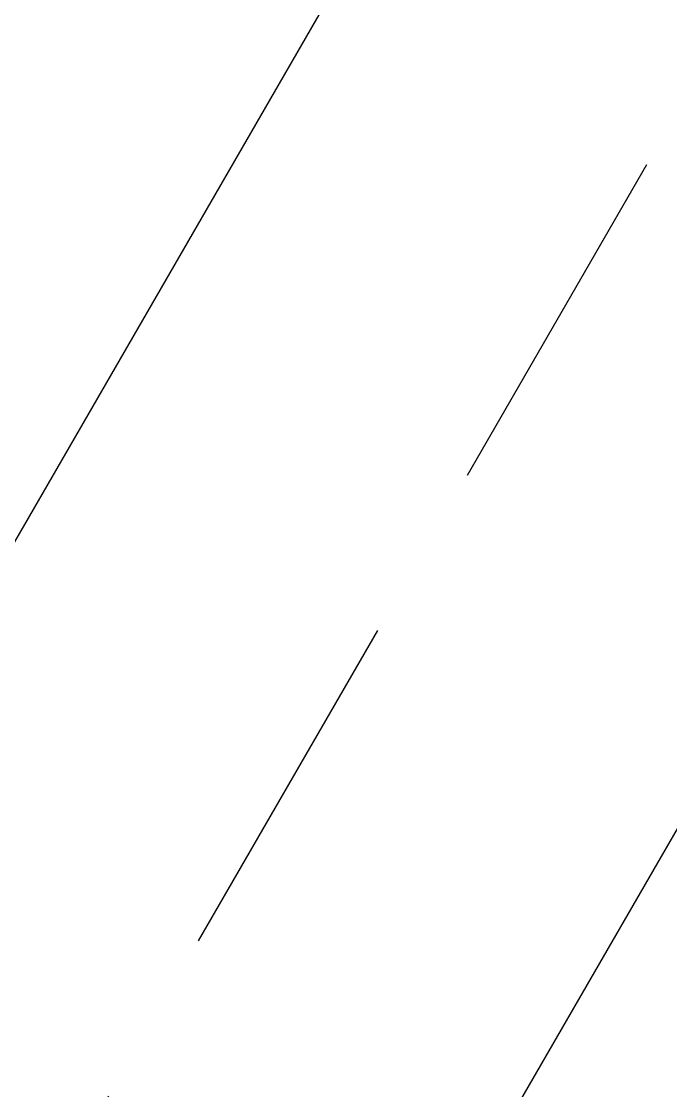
# Model space of a CAD drawing. Extents: x 524954 to 526204, y 9523489 to 9524010.
# Drawn here: x 525339.93 to 525351.42, y 9523756.72 to 9523775.66 of the extents above; entities that cross this region are included whole.
import ezdxf

# ---------------------------------------------------------------- set-up
doc = ezdxf.new("R2010")
doc.units = 0
doc.linetypes.add('ACAD_ISO12W100', pattern=[21, 12, -3, 0, -3, 0, -3])
doc.layers.add('Bord Fleuve', color=4, linetype='ACAD_ISO12W100')

msp = doc.modelspace()

# ---------------------------------------------------------------- hatches: boundary and pattern name
at = {"layer": 'Bord Fleuve', "ltscale": 0.5}
h = msp.add_hatch(dxfattribs=at)
h.set_pattern_fill('ANSI33', color=256, scale=2, angle=15, style=0)
edge = h.paths.add_edge_path()
edge.add_line((525439.351, 9523820.38), (525429.428, 9523796.02))
edge.add_line((525429.428, 9523796.02), (525428.884, 9523788.101))
edge.add_line((525428.884, 9523788.101), (525428.353, 9523783.613))
edge.add_line((525428.353, 9523783.613), (525432.345, 9523771.044))
edge.add_line((525432.345, 9523771.044), (525425.155, 9523761.396))
edge.add_line((525425.155, 9523761.396), (525425.603, 9523757.857))
edge.add_line((525425.603, 9523757.857), (525425.392, 9523752.767))
edge.add_line((525425.392, 9523752.767), (525425.531, 9523737.269))
edge.add_line((525425.531, 9523737.269), (525420.173, 9523734.242))
edge.add_line((525420.173, 9523734.242), (525409.231, 9523730.837))
edge.add_line((525409.231, 9523730.837), (525403.15, 9523725.262))
edge.add_line((525403.15, 9523725.262), (525399.312, 9523719.279))
edge.add_line((525399.312, 9523719.279), (525398.471, 9523717.204))
edge.add_line((525398.471, 9523717.204), (525387.323, 9523716.767))
edge.add_line((525387.323, 9523716.767), (525379.743, 9523715.417))
edge.add_line((525439.351, 9523820.38), (525412.029, 9523831.392))
edge.add_line((525412.029, 9523831.392), (525397.674, 9523844.829))
edge.add_line((525397.674, 9523844.829), (525370.042, 9523852.892))
edge.add_line((525370.042, 9523852.892), (525354.138, 9523871.224))
edge.add_line((525335.046, 9523740.934), (525335.464, 9523745.788))
edge.add_line((525335.464, 9523745.788), (525334.824, 9523749.483))
edge.add_line((525334.824, 9523749.483), (525332.978, 9523755.879))
edge.add_line((525332.978, 9523755.879), (525332.09, 9523761.937))
edge.add_line((525332.09, 9523761.937), (525333.482, 9523768.659))
edge.add_line((525333.482, 9523768.659), (525335.755, 9523783.426))
edge.add_line((525335.755, 9523783.426), (525345.567, 9523814.167))
edge.add_line((525345.567, 9523814.167), (525355.202, 9523841.723))
edge.add_line((525355.202, 9523841.723), (525358.159, 9523858.254))
edge.add_line((525358.159, 9523858.254), (525357.891, 9523860.435))
edge.add_line((525357.891, 9523860.435), (525354.138, 9523871.224))
edge.add_line((525335.072, 9523740.932), (525368.644, 9523722.072))
edge.add_line((525368.644, 9523722.072), (525369.749, 9523720.981))
edge.add_line((525369.749, 9523720.981), (525379.743, 9523715.417))

doc.saveas('drawing.dxf')
